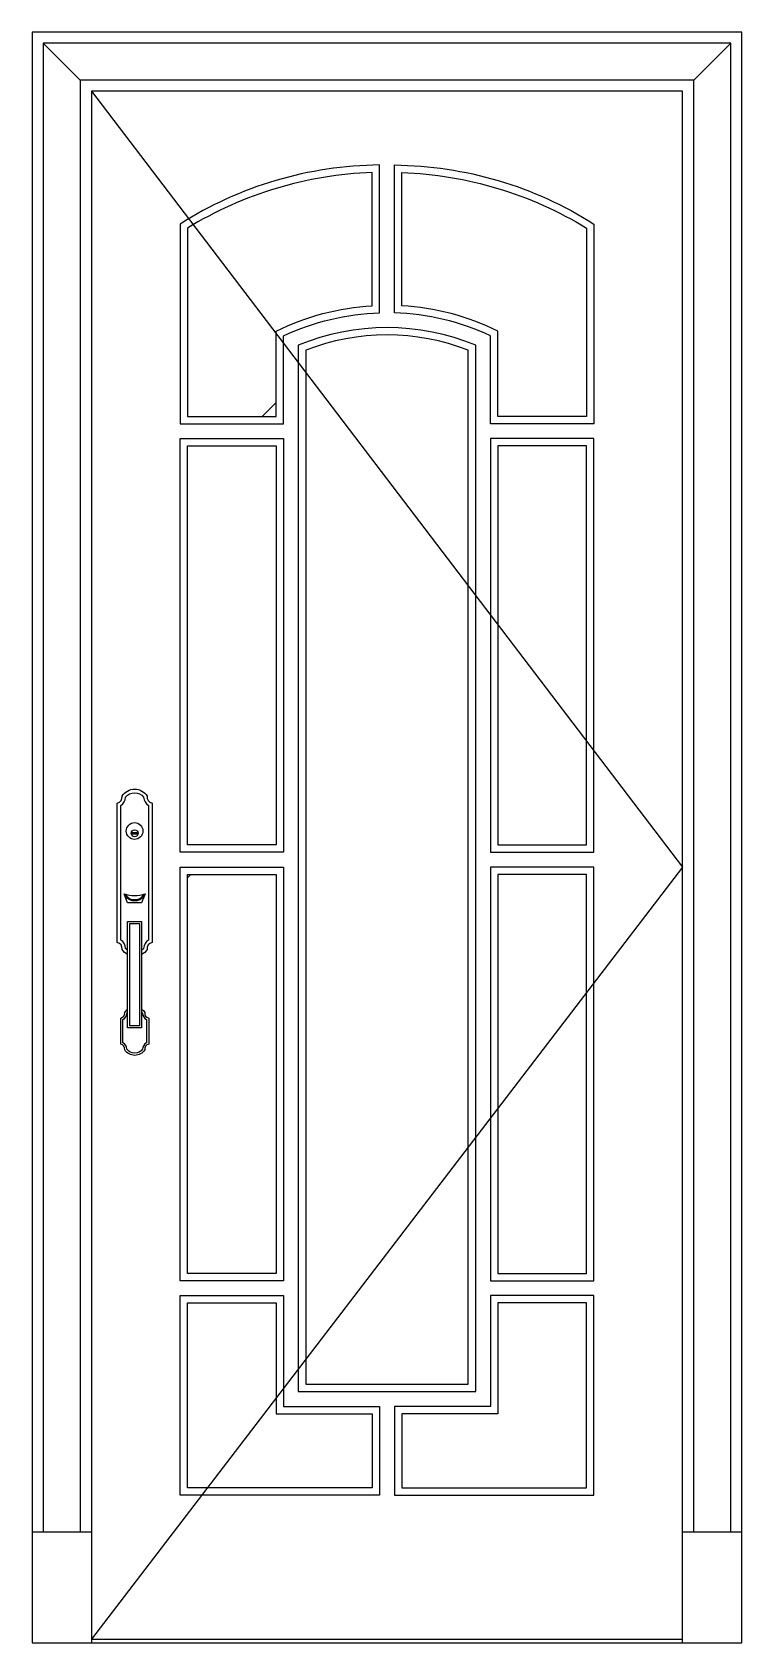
# Model space of a CAD drawing. Header units: metres. Extents: x -4673 to -3713, y -5 to 2175.
import ezdxf

# ---------------------------------------------------------------- set-up
doc = ezdxf.new("R2010")
doc.units = ezdxf.units.M
for name, color, linetype in [('2', 2, 'Continuous'), ('3', 3, 'Continuous'), ('4', 4, 'Continuous'), ('7', 7, 'Continuous'), ('BH', 3, 'Continuous')]:
    doc.layers.add(name, color=color, linetype=linetype)

msp = doc.modelspace()

# ---------------------------------------------------------------- hatches: boundary and pattern name
at = {"layer": 'BH'}
h = msp.add_hatch(dxfattribs=at)
h.set_pattern_fill('AR-RROOF', scale=600)
h.paths.add_polyline_path([(-4212.62, 1804.78), (-4212.62, 1984.98, 0.12), (-4454.97, 1914.33), (-4344.62, 1769.5, -0.1)])
h.paths.add_polyline_path([(-4042.62, 1770.49), (-4042.62, 1655.02), (-3922.62, 1655.02), (-3922.62, 1909.77, 0.13), (-4172.62, 1984.98), (-4172.62, 1804.78, -0.1)])
h.paths.add_polyline_path([(-4462.62, 1655.02), (-4361.49, 1655.02), (-4342.62, 1673.89), (-4342.62, 1766.87), (-4454.97, 1914.33), (-4462.62, 1909.77)])
h.paths.add_polyline_path([(-4342.62, 1615.02), (-4462.62, 1615.02), (-4462.62, 1075.02), (-4342.62, 1075.02)])
h.paths.add_polyline_path([(-4342.62, 1035.02), (-4458.23, 1035.02), (-4462.62, 1030.63), (-4462.62, 495.02), (-4342.62, 495.02)])
h.paths.add_polyline_path([(-4462.62, 204.68), (-4435.93, 204.68), (-4342.62, 326.56), (-4342.62, 455.02), (-4462.62, 455.02)])
h.paths.add_polyline_path([(-4212.62, 204.68), (-4212.62, 305.02), (-4342.62, 305.02), (-4342.62, 326.56), (-4435.93, 204.68)])
h.paths.add_polyline_path([(-3922.62, 204.68), (-3922.62, 455.02), (-4042.62, 455.02), (-4042.62, 305.02), (-4172.62, 305.02), (-4172.62, 204.68)])
h.paths.add_polyline_path([(-3922.62, 875.19), (-4042.62, 718.44), (-4042.62, 495.02), (-3922.62, 495.02)])
h.paths.add_polyline_path([(-4042.62, 718.44), (-3922.62, 875.19), (-3922.62, 1035.02), (-4042.62, 1035.02)])
h.paths.add_polyline_path([(-4082.62, 1425.63), (-4302.62, 1714.37), (-4302.62, 378.81), (-4082.62, 666.19)])
h.paths.add_polyline_path([(-4042.62, 1075.02), (-3922.62, 1075.02), (-3922.62, 1215.62), (-4042.62, 1373.12)])
h.paths.add_polyline_path([(-3922.62, 1615.02), (-4042.62, 1615.02), (-4042.62, 1373.13), (-3922.62, 1215.63)])
h.paths.add_polyline_path([(-4082.62, 1744.47, 0.19), (-4302.62, 1744.47), (-4302.62, 1714.38), (-4082.62, 1425.63)])
h.paths.add_polyline_path([(-4082.62, 666.19), (-4302.62, 378.81), (-4302.62, 345.02), (-4082.62, 345.02)])

# ---------------------------------------------------------------- linework, layer by layer
at = {"layer": '2'}
msp.add_line((-4672.62, -5), (-3712.62, -5), dxfattribs=at)
at = {"layer": '3'}
for p, q in [((-4657.62, 2160), (-4607.62, 2110)), ((-3777.62, 2110), (-3727.62, 2160)), ((-4538.7, 1091.7), (-4529.47, 1091.7)), ((-4538.7, 1089.82), (-4529.47, 1089.82)), ((-4592.62, 0), (-3792.62, 0))]:
    msp.add_line(p, q, dxfattribs=at)
for points in [[(-3727.62, 145), (-3727.62, 2160), (-4657.62, 2160), (-4657.62, 145)], [(-3777.62, 145), (-3777.62, 2110), (-4607.62, 2110), (-4607.62, 145)], [(-4592.62, 2095), (-3792.62, 1045), (-4592.62, 0)]]:
    msp.add_lwpolyline(points, dxfattribs=at)
for points in [[(-4212.62, 1984.98, 0.13), (-4462.62, 1909.77), (-4462.62, 1655.02), (-4342.62, 1655.02), (-4342.62, 1770.49, -0.1), (-4212.62, 1804.78)], [(-4172.62, 1984.98, -0.13), (-3922.62, 1909.77), (-3922.62, 1655.02), (-4042.62, 1655.02), (-4042.62, 1770.49, 0.1), (-4172.62, 1804.78)], [(-4082.62, 345.02), (-4082.62, 1744.47, 0.19), (-4302.62, 1744.47), (-4302.62, 345.02)]]:
    msp.add_lwpolyline(points, format="xyb", close=True, dxfattribs=at)
for points in [[(-4462.62, 1075.02), (-4462.62, 1615.02), (-4342.62, 1615.02), (-4342.62, 1075.02)], [(-3922.62, 1075.02), (-3922.62, 1615.02), (-4042.62, 1615.02), (-4042.62, 1075.02)], [(-4462.62, 495.02), (-4462.62, 1035.02), (-4342.62, 1035.02), (-4342.62, 495.02)], [(-3922.62, 495.02), (-3922.62, 1035.02), (-4042.62, 1035.02), (-4042.62, 495.02)], [(-4540.68, 830.24), (-4540.68, 968.44), (-4527.49, 968.44), (-4527.49, 830.24)], [(-4342.62, 305.02), (-4212.62, 305.02), (-4212.62, 204.68), (-4462.62, 204.68), (-4462.62, 455.02), (-4342.62, 455.02)], [(-4042.62, 305.02), (-4172.62, 305.02), (-4172.62, 204.68), (-3922.62, 204.68), (-3922.62, 455.02), (-4042.62, 455.02)]]:
    msp.add_lwpolyline(points, close=True, dxfattribs=at)
for points in [[(-4543.51, 932.11, -0.06), (-4546.26, 934.92, 0.26), (-4552.93, 946.17), (-4552.93, 1128.3, 0.26), (-4546.26, 1139.55, -0.5), (-4521.9, 1139.55, 0.26), (-4515.23, 1128.3), (-4515.23, 946.17, 0.26), (-4521.9, 934.92, -0.06), (-4524.66, 932.11, -0.06)], [(-4546.39, 1008.08, 0.2), (-4537.63, 1000.95), (-4530.53, 1000.95, 0.2), (-4521.77, 1008.08, 0.19)], [(-4524.66, 849.05, -0.04), (-4523.22, 847.37, 0.29), (-4517.89, 838.63), (-4517.89, 807.2, 0.29), (-4523.22, 798.46, -0.51), (-4544.59, 798.46, 0.29), (-4549.93, 807.2), (-4549.93, 838.63, 0.29), (-4544.59, 847.37, -0.03), (-4543.51, 848.69, -0.03)]]:
    msp.add_lwpolyline(points, format="xyb", dxfattribs=at)
msp.add_circle((-4534.08, 1090.76), 4.71, dxfattribs=at)
at = {"layer": '4'}
msp.add_lwpolyline([(-3712.62, -5), (-3712.62, 2175), (-4672.62, 2175), (-4672.62, -5)], dxfattribs=at)
at = {"layer": '7'}
for p, q in [((-4672.62, 145), (-4592.62, 145)), ((-3792.62, 145), (-3712.62, 145))]:
    msp.add_line(p, q, dxfattribs=at)
msp.add_lwpolyline([(-3792.62, -5), (-3792.62, 2095), (-4592.62, 2095), (-4592.62, -5)], dxfattribs=at)
for points in [[(-4202.62, 1995.27, 0.14), (-4472.62, 1915.37), (-4472.62, 1645.02), (-4332.62, 1645.02), (-4332.62, 1764.2, -0.1), (-4202.62, 1795.21)], [(-4182.62, 1995.27, -0.14), (-3912.62, 1915.37), (-3912.62, 1645.02), (-4052.62, 1645.02), (-4052.62, 1764.2, 0.1), (-4182.62, 1795.21)], [(-4072.62, 335.02), (-4072.62, 1751.2, 0.2), (-4312.62, 1751.2), (-4312.62, 335.02)], [(-4548.22, 1008.6, 0.15), (-4519.95, 1008.6), (-4524.66, 996.71), (-4543.51, 996.71)]]:
    msp.add_lwpolyline(points, format="xyb", close=True, dxfattribs=at)
for points in [[(-4472.62, 1065.02), (-4472.62, 1625.02), (-4332.62, 1625.02), (-4332.62, 1065.02)], [(-3912.62, 1065.02), (-3912.62, 1625.02), (-4052.62, 1625.02), (-4052.62, 1065.02)], [(-4472.62, 485.02), (-4472.62, 1045.02), (-4332.62, 1045.02), (-4332.62, 485.02)], [(-3912.62, 485.02), (-3912.62, 1045.02), (-4052.62, 1045.02), (-4052.62, 485.02)], [(-4543.51, 827.41), (-4543.51, 971.27), (-4524.66, 971.27), (-4524.66, 827.41)], [(-4332.62, 315.02), (-4202.62, 315.02), (-4202.62, 194.68), (-4472.62, 194.68), (-4472.62, 465.02), (-4332.62, 465.02)], [(-4052.62, 315.02), (-4182.62, 315.02), (-4182.62, 194.68), (-3912.62, 194.68), (-3912.62, 465.02), (-4052.62, 465.02)]]:
    msp.add_lwpolyline(points, close=True, dxfattribs=at)
for points in [[(-4543.51, 926.51, -0.13), (-4551.05, 933.57, 0.39), (-4557.64, 942.99), (-4557.64, 1131.48, 0.39), (-4551.05, 1140.9, -0.56), (-4517.12, 1140.9, 0.39), (-4510.52, 1131.48), (-4510.52, 942.99, 0.39), (-4517.12, 933.57, -0.13), (-4524.66, 926.51, -0.13)], [(-4548.22, 1008.6, 0.22), (-4537.83, 999.54), (-4530.33, 999.54, 0.22), (-4519.95, 1008.6, 0.22)], [(-4524.66, 852.73, -0.1), (-4520.34, 848.14, 0.39), (-4515.06, 840.6), (-4515.06, 805.23, 0.39), (-4520.34, 797.69, -0.56), (-4547.48, 797.69, 0.39), (-4552.76, 805.23), (-4552.76, 840.6, 0.39), (-4547.48, 848.14, -0.09), (-4543.51, 852.48, -0.09)]]:
    msp.add_lwpolyline(points, format="xyb", dxfattribs=at)
msp.add_circle((-4534.08, 1093.78), 11.31, dxfattribs=at)
at = {"layer": 'BH'}
for p, q in [((-4462.62, 1839.56), (-4462.25, 1839.94)), ((-4361.49, 1655.02), (-4342.62, 1673.89)), ((-4462.62, 1220.14), (-4462.25, 1220.51)), ((-4462.62, 1030.63), (-4458.23, 1035.02))]:
    msp.add_line(p, q, dxfattribs=at)

doc.saveas('drawing.dxf')
